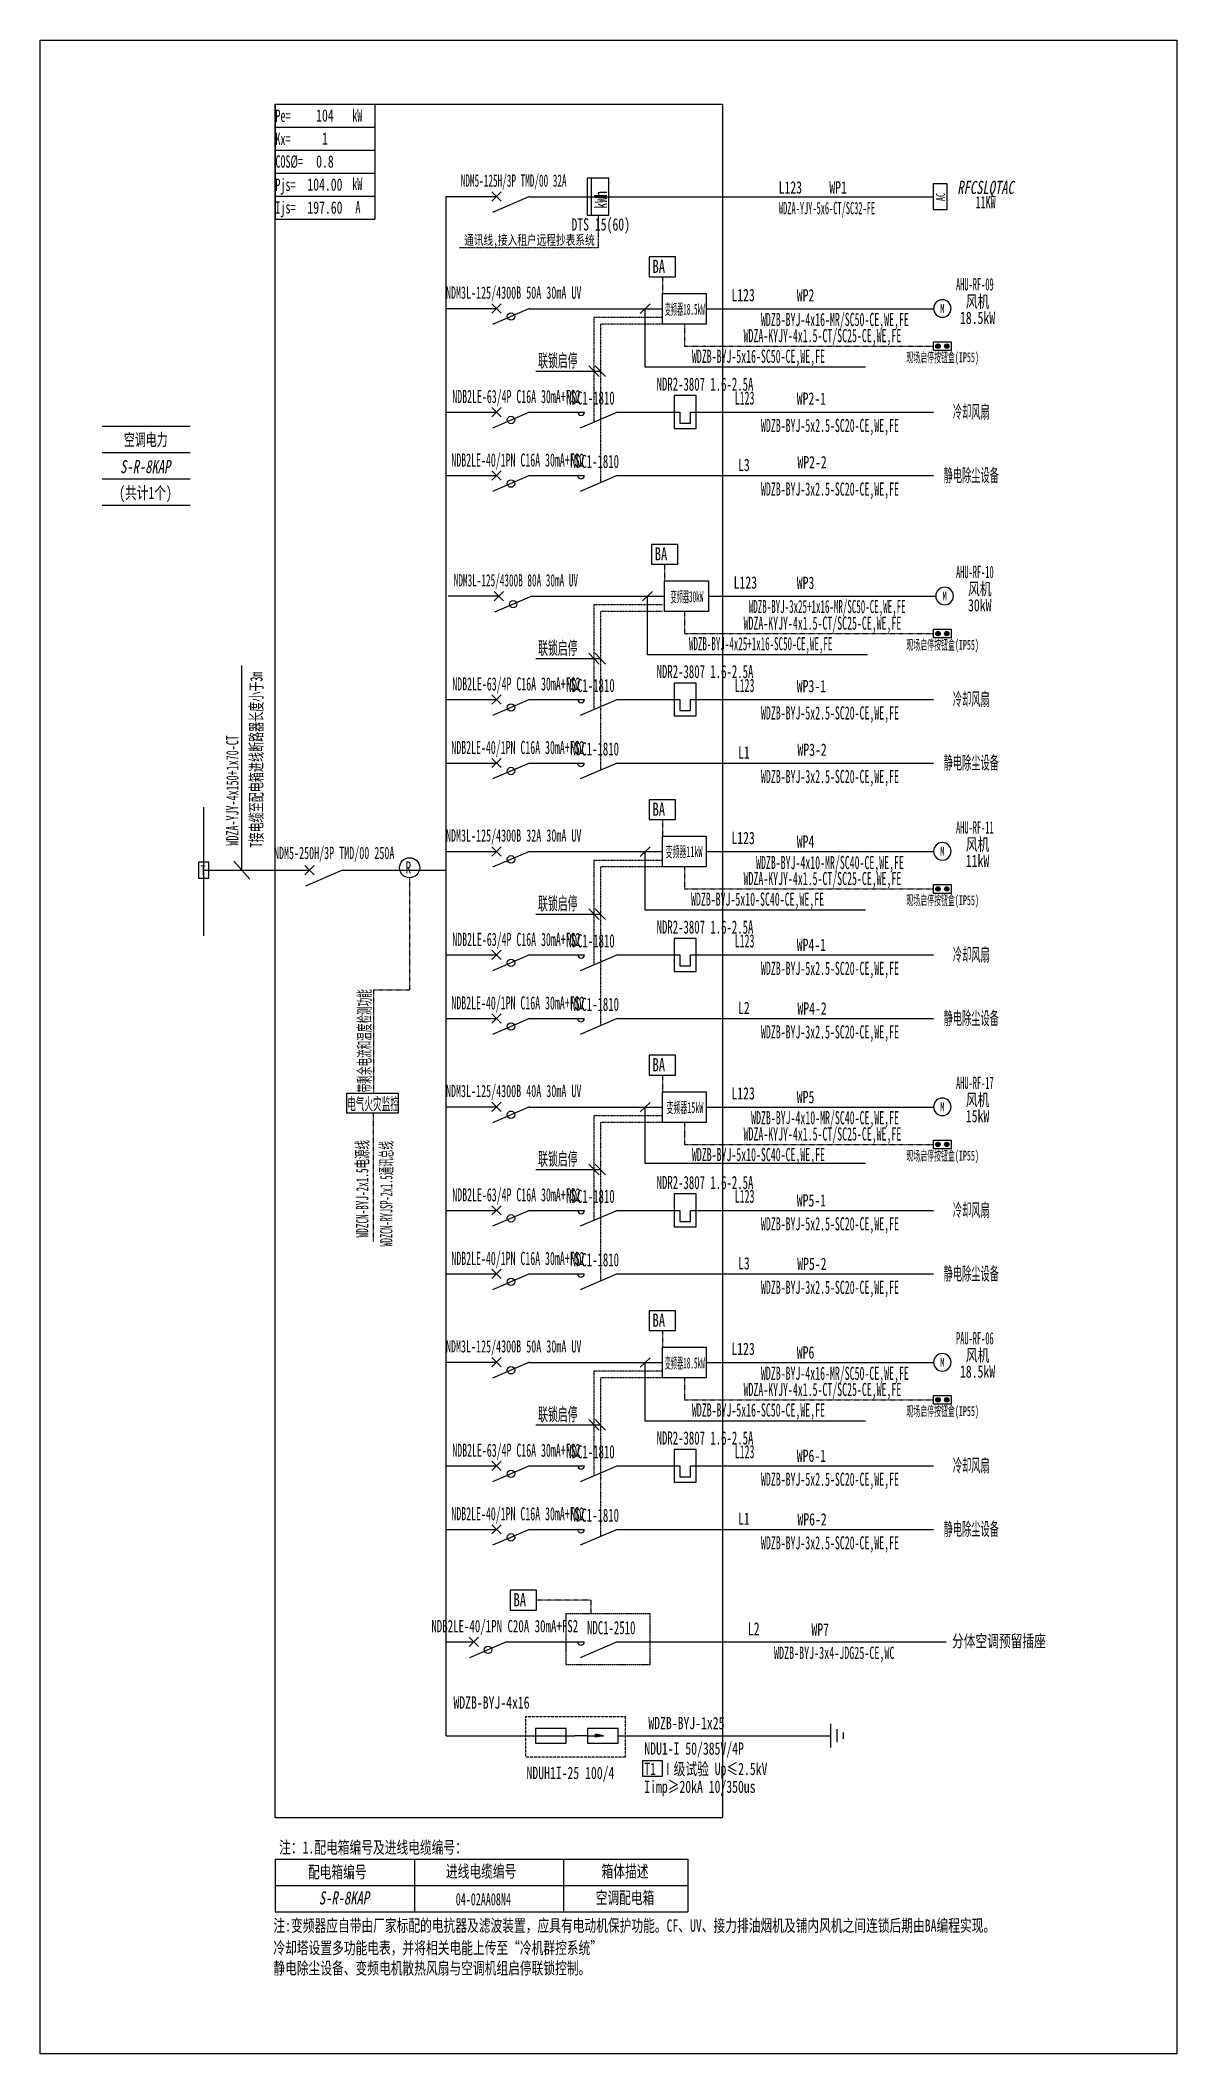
# Model space of a CAD drawing. Extents: x 382260 to 383649, y 295646 to 298108.
import ezdxf
from ezdxf.enums import TextEntityAlignment as Align

# ---------------------------------------------------------------- set-up
doc = ezdxf.new("R2010")
doc.units = 0
doc.header["$MEASUREMENT"] = 0
for name, pattern in [('DASH', [0.35, 0.25, -0.1]), ('DASHDOT', [1, 0.5, -0.25, 0, -0.25]), ('DASHED', [0.75, 0.5, -0.25]), ('DASHED2', [0.375, 0.25, -0.125])]:
    doc.linetypes.add(name, pattern=pattern)
for name, color, linetype in [('D_E_Eqpm(强电设备)', 100, 'Continuous'), ('D_E_Eqpm（强电设备）', 100, 'Continuous'), ('D_E_Text(强电文字)', 51, 'Continuous'), ('D_E_Text（强电文字）', 51, 'Continuous'), ('D_E_Wire(强电线缆)', 10, 'Continuous'), ('D_E_Wire（强电线缆）', 10, 'Continuous'), ('D_El_Eqpm（弱电设备）', 100, 'Continuous'), ('D_El_Text（弱电文字）', 51, 'Continuous'), ('D_T_TableDim(表格尺寸)', 255, 'Continuous'), ('D_T_TableDim（表格尺寸）', 255, 'Continuous'), ('DQ-漏电火灾', 80, 'Continuous'), ('DQ-远程抄表', 3, 'DASHDOT'), ('DQ_Eqpm', 100, 'Continuous'), ('E_E_Text（强电文字）', 51, 'Continuous'), ('E_E_Wire（强电线缆）', 10, 'Continuous'), ('系统图', 220, 'Continuous')]:
    doc.layers.add(name, color=color, linetype=linetype)
doc.styles.add('$1$电气', font='', dxfattribs={"width": 0.7})
doc.styles.add('$1$电气箱', font='simhei.ttf', dxfattribs={"width": 0.8, "oblique": 10})
doc.styles.add('电气', font='', dxfattribs={"width": 0.7})
doc.styles.add('电气箱', font='simhei.ttf', dxfattribs={"width": 0.8, "oblique": 10})
doc.styles.get('$1$电气').set_extended_font_data('SimSun')
doc.styles.get('电气').set_extended_font_data('SimSun')

# ---------------------------------------------------------------- blocks, each defined once
blk = doc.blocks.new('T接箱')
at = {"layer": 'DQ_Eqpm'}
blk.add_lwpolyline([(313, 172), (73, 172), (73, -188), (313, -188)], close=True, dxfattribs=at)
at = {"layer": 'DQ_Eqpm', "color": 51, "style": '电气', "width": 0.8}
blk.add_text('T', height=220, dxfattribs=at).set_placement((120, -121))
blk = doc.blocks.new('电机')
at = {"layer": 'D_E_Eqpm（强电设备）'}
for start, end in [(90, 180), (180, 270), (0, 90), (270, 0)]:
    blk.add_arc((0, 0), 200, start, end, dxfattribs=at)
at = {"layer": 'D_E_Eqpm（强电设备）', "color": 51, "style": '电气', "width": 0.7}
blk.add_text('M', height=200, dxfattribs=at).set_placement((0, 0), align=Align.MIDDLE)
blk = doc.blocks.new('1')
at = {"layer": 'D_E_Eqpm(强电设备)'}
for p, q in [((-314387, 61832), (-314387, 61082)), ((-313887, 61832), (-314387, 61832)), ((-313887, 61082), (-313887, 61832)), ((-314387, 61082), (-313887, 61082)), ((-314262, 61457), (-314262, 61207)), ((-314262, 61207), (-314012, 61207)), ((-314012, 61207), (-314012, 61457))]:
    blk.add_line(p, q, dxfattribs=at)
blk = doc.blocks.new('电机启停按钮')
at = {"layer": 'D_E_Eqpm（强电设备）'}
for points in [[(150, 300, 1), (50, 300, 1)], [(50, 100, 1), (150, 100, 1)]]:
    blk.add_hatch(color=51, dxfattribs=at).paths.add_polyline_path(points)
blk.add_lwpolyline([(0, 400), (200, 400), (200, 0), (0, 0)], close=True, dxfattribs=at)
for centre in [(100, 300), (100, 100)]:
    blk.add_circle(centre, 50, dxfattribs=at)

msp = doc.modelspace()

# ---------------------------------------------------------------- linework, layer by layer
at = {"linetype": 'DASHED'}
for p, q in [((382546.9, 298030.5, 0), (383094, 298030.5, 0)), ((382546.9, 295934.2, 0), (382546.9, 298030.5, 0)), ((383094, 298030.5, 0), (383094, 295934.2, 0)), ((383094, 295934.2, 0), (382546.9, 295934.2, 0))]:
    msp.add_line(p, q, dxfattribs=at)
at = {"linetype": 'DASHED2', "elevation": 0}
msp.add_lwpolyline([(382853.5, 296058.2), (382974.7, 296058.2), (382974.7, 296008.2), (382853.5, 296008.2)], close=True, dxfattribs=at)
at = {"layer": 'D_E_Eqpm(强电设备)', "color": 100}
for p, q in [((382812.1, 297911.7, 0), (382823.5, 297923.1, 0)), ((382823.5, 297911.7, 0), (382812.1, 297923.1, 0)), ((382823.5, 297923.1, 0), (382812.1, 297911.7, 0)), ((382812.1, 297923.1, 0), (382823.5, 297911.7, 0)), ((382858, 297917.4, 0), (382812.6, 297897.9, 0)), ((382812.1, 297774.7, 0), (382823.5, 297786.1, 0)), ((382823.5, 297774.7, 0), (382812.1, 297786.1, 0)), ((382823.5, 297786.1, 0), (382812.1, 297774.7, 0)), ((382812.1, 297786.1, 0), (382823.5, 297774.7, 0)), ((382858, 297780.4, 0), (382812.6, 297760.9, 0)), ((382812.1, 297648, 0), (382823.5, 297659.4, 0)), ((382823.5, 297648, 0), (382812.1, 297659.4, 0)), ((382823.5, 297659.4, 0), (382812.1, 297648, 0)), ((382812.1, 297659.4, 0), (382823.5, 297648, 0)), ((382858, 297653.7, 0), (382812.6, 297634.2, 0)), ((382965.4, 297653.7, 0), (382919.9, 297634.2, 0)), ((382812.1, 297570.3, 0), (382823.5, 297581.7, 0)), ((382823.5, 297570.3, 0), (382812.1, 297581.7, 0)), ((382823.5, 297581.7, 0), (382812.1, 297570.3, 0)), ((382812.1, 297581.7, 0), (382823.5, 297570.3, 0)), ((382858, 297576, 0), (382812.6, 297556.5, 0)), ((382965.2, 297576, 0), (382919.7, 297556.5, 0)), ((382814.8, 297422.8, 0), (382826.2, 297434.2, 0)), ((382826.2, 297422.8, 0), (382814.8, 297434.2, 0)), ((382826.2, 297434.2, 0), (382814.8, 297422.8, 0)), ((382814.8, 297434.2, 0), (382826.2, 297422.8, 0)), ((382860.7, 297428.5, 0), (382815.3, 297409, 0)), ((382812.1, 297296.4, 0), (382823.5, 297307.8, 0)), ((382823.5, 297296.4, 0), (382812.1, 297307.8, 0)), ((382823.5, 297307.8, 0), (382812.1, 297296.4, 0)), ((382812.1, 297307.8, 0), (382823.5, 297296.4, 0)), ((382858, 297302.1, 0), (382812.6, 297282.6, 0)), ((382965.4, 297302.1, 0), (382919.9, 297282.6, 0)), ((382812.1, 297218.7, 0), (382823.5, 297230, 0)), ((382823.5, 297218.7, 0), (382812.1, 297230, 0)), ((382823.5, 297230, 0), (382812.1, 297218.7, 0)), ((382812.1, 297230, 0), (382823.5, 297218.7, 0)), ((382858, 297224.3, 0), (382812.6, 297204.9, 0)), ((382965.2, 297224.3, 0), (382919.7, 297204.9, 0)), ((382812.1, 297110.6, 0), (382823.5, 297122, 0)), ((382823.5, 297110.6, 0), (382812.1, 297122, 0)), ((382823.5, 297122, 0), (382812.1, 297110.6, 0)), ((382812.1, 297122, 0), (382823.5, 297110.6, 0)), ((382858, 297116.3, 0), (382812.6, 297096.8, 0)), ((382583.5, 297087.7, 0), (382594.9, 297099.1, 0)), ((382594.9, 297087.7, 0), (382583.5, 297099.1, 0)), ((382629.4, 297093.4, 0), (382584, 297073.9, 0)), ((382812.1, 296983.9, 0), (382823.5, 296995.3, 0)), ((382823.5, 296983.9, 0), (382812.1, 296995.3, 0)), ((382823.5, 296995.3, 0), (382812.1, 296983.9, 0)), ((382812.1, 296995.3, 0), (382823.5, 296983.9, 0)), ((382858, 296989.6, 0), (382812.6, 296970.1, 0)), ((382965.4, 296989.6, 0), (382919.9, 296970.1, 0)), ((382812.1, 296906.2, 0), (382823.5, 296917.6, 0)), ((382823.5, 296906.2, 0), (382812.1, 296917.6, 0)), ((382823.5, 296917.6, 0), (382812.1, 296906.2, 0)), ((382812.1, 296917.6, 0), (382823.5, 296906.2, 0)), ((382858, 296911.9, 0), (382812.6, 296892.4, 0)), ((382965.2, 296911.9, 0), (382919.7, 296892.4, 0)), ((382812.1, 296798.1, 0), (382823.5, 296809.5, 0)), ((382823.5, 296798.1, 0), (382812.1, 296809.5, 0)), ((382823.5, 296809.5, 0), (382812.1, 296798.1, 0)), ((382812.1, 296809.5, 0), (382823.5, 296798.1, 0)), ((382858, 296803.8, 0), (382812.6, 296784.3, 0)), ((382812.1, 296671.5, 0), (382823.5, 296682.8, 0)), ((382823.5, 296671.5, 0), (382812.1, 296682.8, 0)), ((382823.5, 296682.8, 0), (382812.1, 296671.5, 0)), ((382812.1, 296682.8, 0), (382823.5, 296671.5, 0)), ((382858, 296677.1, 0), (382812.6, 296657.7, 0)), ((382965.4, 296677.1, 0), (382919.9, 296657.7, 0)), ((382812.1, 296593.7, 0), (382823.5, 296605.1, 0)), ((382823.5, 296593.7, 0), (382812.1, 296605.1, 0)), ((382823.5, 296605.1, 0), (382812.1, 296593.7, 0)), ((382812.1, 296605.1, 0), (382823.5, 296593.7, 0)), ((382858, 296599.4, 0), (382812.6, 296579.9, 0)), ((382965.2, 296599.4, 0), (382919.7, 296579.9, 0)), ((382812.1, 296485.6, 0), (382823.5, 296497, 0)), ((382823.5, 296485.6, 0), (382812.1, 296497, 0)), ((382823.5, 296497, 0), (382812.1, 296485.6, 0)), ((382812.1, 296497, 0), (382823.5, 296485.6, 0)), ((382858, 296491.3, 0), (382812.6, 296471.9, 0)), ((382812.1, 296359, 0), (382823.5, 296370.4, 0)), ((382823.5, 296359, 0), (382812.1, 296370.4, 0)), ((382823.5, 296370.4, 0), (382812.1, 296359, 0)), ((382812.1, 296370.4, 0), (382823.5, 296359, 0)), ((382858, 296364.7, 0), (382812.6, 296345.2, 0)), ((382965.4, 296364.7, 0), (382919.9, 296345.2, 0)), ((382812.1, 296281.3, 0), (382823.5, 296292.6, 0)), ((382823.5, 296281.3, 0), (382812.1, 296292.6, 0)), ((382823.5, 296292.6, 0), (382812.1, 296281.3, 0)), ((382812.1, 296292.6, 0), (382823.5, 296281.3, 0)), ((382858, 296286.9, 0), (382812.6, 296267.5, 0)), ((382965.2, 296286.9, 0), (382919.7, 296267.5, 0)), ((382965.2, 296149.3, 0), (382919.7, 296129.8, 0))]:
    msp.add_line(p, q, dxfattribs=at)
at = {"layer": 'D_E_Eqpm(强电设备)'}
for p, q in [((382865.3, 296043.6, 0), (382903, 296043.6, 0)), ((382865.3, 296043.6, 0), (382865.3, 296025.4, 0)), ((382902.9, 296025.4, 0), (382902.9, 296043.6, 0)), ((382928.7, 296034.5, 0), (382913.4, 296034.5, 0)), ((382928.7, 296043.6, 0), (382966.4, 296043.6, 0)), ((382928.7, 296043.6, 0), (382928.7, 296025.4, 0)), ((382928.7, 296034.5, 0), (382948.2, 296034.5, 0)), ((382948.2, 296034.5, 0), (382938.8, 296036.5, 0)), ((382938.8, 296032.6, 0), (382938.8, 296036.5, 0)), ((382948.2, 296034.5, 0), (382938.8, 296032.6, 0)), ((382966.3, 296025.4, 0), (382966.3, 296043.6, 0)), ((382865.3, 296025.4, 0), (382902.9, 296025.4, 0)), ((382928.7, 296025.4, 0), (382966.3, 296025.4, 0))]:
    msp.add_line(p, q, dxfattribs=at)
at = {"layer": 'D_E_Eqpm(强电设备)', "color": 100}
for centre in [(382921.1, 297653.7, 0), (382920.9, 297576, 0), (382921.1, 297302.1, 0), (382920.9, 297224.3, 0), (382921.1, 296989.6, 0), (382920.9, 296911.9, 0), (382921.1, 296677.1, 0), (382920.9, 296599.4, 0), (382921.1, 296364.7, 0), (382920.9, 296286.9, 0), (382920.9, 296149.3, 0)]:
    msp.add_arc(centre, 4.02, 180, 0, dxfattribs=at)
at = {"layer": 'D_E_Eqpm(强电设备)'}
msp.add_solid([(382938.8, 296032.6, 0), (382948.2, 296034.5, 0), (382938.8, 296036.5, 0)], dxfattribs=at)
at = {"layer": 'D_E_Eqpm（强电设备）'}
for p, q in [((382928.6, 297939.8, 0), (382928.6, 297894.4, 0)), ((382954.8, 297939.8, 0), (382928.6, 297939.8, 0)), ((382928.6, 297939.8, 0), (382928.6, 297894.4, 0)), ((382933.3, 297939.8, 0), (382933.3, 297894.4, 0)), ((382933.3, 297939.8, 0), (382933.3, 297894.4, 0)), ((382954.8, 297894.4, 0), (382954.8, 297939.8, 0)), ((382928.6, 297894.4, 0), (382954.8, 297894.4, 0)), ((382784.1, 296143.6, 0), (382795.4, 296155, 0)), ((382795.4, 296143.6, 0), (382784.1, 296155, 0)), ((382784.1, 296143.6, 0), (382795.4, 296155, 0)), ((382795.4, 296143.6, 0), (382784.1, 296155, 0)), ((382830, 296149.3, 0), (382784.6, 296129.8, 0)), ((382830, 296149.3, 0), (382784.6, 296129.8, 0))]:
    msp.add_line(p, q, dxfattribs=at)
at = {"layer": 'D_E_Eqpm（强电设备）', "elevation": 0}
for points in [[(383351.9, 297901), (383351.9, 297933.2), (383368, 297933.2), (383368, 297901)], [(383074, 297761.3), (383020.4, 297761.3), (383020.4, 297798.9), (383074, 297798.9)], [(383076.7, 297409.7), (383023.1, 297409.7), (383023.1, 297447.3), (383076.7, 297447.3)], [(383074, 297097.2), (383020.4, 297097.2), (383020.4, 297134.8), (383074, 297134.8)], [(383074, 296784.8), (383020.4, 296784.8), (383020.4, 296822.3), (383074, 296822.3)], [(383074, 296472.3), (383020.4, 296472.3), (383020.4, 296509.8), (383074, 296509.8)]]:
    msp.add_lwpolyline(points, close=True, dxfattribs=at)
at = {"layer": 'D_E_Eqpm（强电设备）'}
for centre in [(382835.3, 297770.6, 0), (382835.3, 297644, 0), (382835.3, 297566.2, 0), (382838, 297418.7, 0), (382835.3, 297292.3, 0), (382835.3, 297214.6, 0), (382835.3, 297106.5, 0), (382835.3, 296979.9, 0), (382835.3, 296902.1, 0), (382835.3, 296794.1, 0), (382835.3, 296667.4, 0), (382835.3, 296589.7, 0), (382835.3, 296481.6, 0), (382835.3, 296354.9, 0), (382835.3, 296277.2, 0), (382807.3, 296139.6, 0)]:
    msp.add_circle(centre, 4.57, dxfattribs=at)
at = {"layer": 'D_E_Text(强电文字)', "color": 51}
for p, q in [((383005.6, 297785.9, 0), (382993.2, 297774.3, 0)), ((382999.4, 297708.5, 0), (382999.4, 297780.1, 0)), ((382865.5, 297703.7, 0), (382944.7, 297703.7, 0)), ((382930.4, 297710.3, 0), (382942.9, 297697.2, 0)), ((382938.4, 297710.3, 0), (382950.9, 297697.2, 0)), ((383268.5, 297708.5, 0), (382999.4, 297708.5, 0)), ((383008.3, 297434.3, 0), (382995.9, 297422.7, 0)), ((383002.1, 297356.9, 0), (383002.1, 297428.5, 0)), ((382930.4, 297358.7, 0), (382942.9, 297345.5, 0)), ((382938.4, 297358.7, 0), (382950.9, 297345.5, 0)), ((382865.5, 297352.1, 0), (382944.7, 297352.1, 0)), ((383271.2, 297356.9, 0), (383002.1, 297356.9, 0)), ((383005.6, 297121.8, 0), (382993.2, 297110.2, 0)), ((382999.4, 297044.4, 0), (382999.4, 297116, 0)), ((382865.5, 297039.6, 0), (382944.7, 297039.6, 0)), ((382930.4, 297046.2, 0), (382942.9, 297033.1, 0)), ((382938.4, 297046.2, 0), (382950.9, 297033.1, 0)), ((383268.5, 297044.4, 0), (382999.4, 297044.4, 0)), ((383005.6, 296809.3, 0), (382993.2, 296797.7, 0)), ((382999.4, 296734.5, 0), (382999.4, 296803.5, 0)), ((382865.5, 296727.2, 0), (382944.7, 296727.2, 0)), ((382930.4, 296733.7, 0), (382942.9, 296720.6, 0)), ((382938.4, 296733.7, 0), (382950.9, 296720.6, 0)), ((383268.5, 296734.5, 0), (382999.4, 296734.5, 0)), ((383005.6, 296496.9, 0), (382993.2, 296485.3, 0)), ((382999.4, 296419.4, 0), (382999.4, 296491.1, 0)), ((382865.5, 296414.7, 0), (382944.7, 296414.7, 0)), ((382930.4, 296421.3, 0), (382942.9, 296408.1, 0)), ((382938.4, 296421.3, 0), (382950.9, 296408.1, 0)), ((383268.5, 296419.4, 0), (382999.4, 296419.4, 0))]:
    msp.add_line(p, q, dxfattribs=at)
at = {"layer": 'D_E_Text(强电文字)'}
for p, q in [((382866.5, 296212.4, 0), (382834.3, 296212.4, 0)), ((382834.3, 296212.4, 0), (382834.3, 296188.2, 0)), ((382866.5, 296188.2, 0), (382866.5, 296212.4, 0)), ((382834.3, 296188.2, 0), (382866.5, 296188.2, 0))]:
    msp.add_line(p, q, dxfattribs=at)
at = {"layer": 'D_E_Text(强电文字)', "elevation": 0}
for points in [[(383036.5, 297843.4), (383004.3, 297843.4), (383004.3, 297819.3), (383036.5, 297819.3)], [(383039.2, 297491.8), (383007, 297491.8), (383007, 297467.6), (383039.2, 297467.6)], [(383036.5, 297179.3), (383004.3, 297179.3), (383004.3, 297155.2), (383036.5, 297155.2)], [(383036.5, 296866.9), (383004.3, 296866.9), (383004.3, 296842.7), (383036.5, 296842.7)], [(383036.5, 296554.4), (383004.3, 296554.4), (383004.3, 296530.2), (383036.5, 296530.2)]]:
    msp.add_lwpolyline(points, close=True, dxfattribs=at)
at = {"layer": 'D_E_Text（强电文字）'}
for p, q in [((382546.9, 298030.5, 0), (382669, 298030.5, 0)), ((382546.9, 298030.5, 0), (382546.9, 297889.6, 0)), ((382669, 298030.5, 0), (382669, 297889.6, 0)), ((382546.9, 298002.3, 0), (382669, 298002.3, 0)), ((382546.9, 297974.1, 0), (382669, 297974.1, 0)), ((382546.9, 297946, 0), (382669, 297946, 0)), ((382546.9, 297917.8, 0), (382669, 297917.8, 0)), ((382546.9, 297889.6, 0), (382669, 297889.6, 0)), ((382506.5, 297093.4, 0), (382506.5, 297343.8, 0)), ((382496.7, 297104.3, 0), (382516.3, 297082.5, 0))]:
    msp.add_line(p, q, dxfattribs=at)
at = {"layer": 'D_E_Text（强电文字）', "elevation": 0}
msp.add_lwpolyline([(382996.6, 296004), (383019.9, 296004), (383019.9, 295984.8), (382996.6, 295984.8)], close=True, dxfattribs=at)
at = {"layer": 'D_E_Wire(强电线缆)', "color": 10}
for p, q in [((382756, 297917.4, 0), (382818.4, 297917.4, 0)), ((382858, 297917.1, 0), (383351.9, 297917.1, 0)), ((382756, 297780.4, 0), (382817.8, 297780.4, 0)), ((382857.4, 297780.1, 0), (383020.4, 297780.1, 0)), ((383074, 297780.1, 0), (383351.9, 297780.1, 0)), ((382756, 297653.7, 0), (382817.8, 297653.7, 0)), ((382858, 297653.7, 0), (382925.1, 297653.7, 0)), ((382965.4, 297653.7, 0), (383041.5, 297653.7, 0)), ((383054.9, 297653.7, 0), (383351.9, 297653.7, 0)), ((382756, 297576, 0), (382817.8, 297576, 0)), ((382858, 297576, 0), (382924.9, 297576, 0)), ((382965.2, 297576, 0), (383351.9, 297576, 0)), ((382758.7, 297428.7, 0), (382821.1, 297428.7, 0)), ((382860.7, 297428.5, 0), (383023.1, 297428.5, 0)), ((383076.7, 297428.5, 0), (383354.6, 297428.5, 0)), ((382756, 297302.1, 0), (382817.8, 297302.1, 0)), ((382858, 297302.1, 0), (382925.1, 297302.1, 0)), ((382965.4, 297302.1, 0), (383041.5, 297302.1, 0)), ((383054.9, 297302.1, 0), (383351.9, 297302.1, 0)), ((382756, 297224.3, 0), (382817.8, 297224.3, 0)), ((382858, 297224.3, 0), (382924.9, 297224.3, 0)), ((382965.2, 297224.3, 0), (383351.9, 297224.3, 0)), ((382756, 297116.3, 0), (382817.8, 297116.3, 0)), ((382857.4, 297116, 0), (383020.4, 297116, 0)), ((383074, 297116, 0), (383351.9, 297116, 0)), ((382756, 296989.6, 0), (382817.8, 296989.6, 0)), ((382858, 296989.6, 0), (382925.1, 296989.6, 0)), ((382965.4, 296989.6, 0), (383041.5, 296989.6, 0)), ((383054.9, 296989.6, 0), (383351.9, 296989.6, 0)), ((382756, 296911.9, 0), (382817.8, 296911.9, 0)), ((382858, 296911.9, 0), (382924.9, 296911.9, 0)), ((382965.2, 296911.9, 0), (383351.9, 296911.9, 0)), ((382756, 296803.8, 0), (382817.8, 296803.8, 0)), ((382857.4, 296803.5, 0), (383020.4, 296803.5, 0)), ((383074, 296803.5, 0), (383351.9, 296803.5, 0)), ((382756, 296677.1, 0), (382817.8, 296677.1, 0)), ((382858, 296677.1, 0), (382925.1, 296677.1, 0)), ((382965.4, 296677.1, 0), (383041.5, 296677.1, 0)), ((383054.9, 296677.1, 0), (383351.9, 296677.1, 0)), ((382756, 296599.4, 0), (382817.8, 296599.4, 0)), ((382858, 296599.4, 0), (382924.9, 296599.4, 0)), ((382965.2, 296599.4, 0), (383351.9, 296599.4, 0)), ((382756, 296491.3, 0), (382817.8, 296491.3, 0)), ((382857.4, 296491.1, 0), (383020.4, 296491.1, 0)), ((383074, 296491.1, 0), (383351.9, 296491.1, 0)), ((382756, 296364.7, 0), (382817.8, 296364.7, 0)), ((382858, 296364.7, 0), (382925.1, 296364.7, 0)), ((382965.4, 296364.7, 0), (383041.5, 296364.7, 0)), ((383054.9, 296364.7, 0), (383351.9, 296364.7, 0)), ((382756, 296286.9, 0), (382817.8, 296286.9, 0)), ((382858, 296286.9, 0), (382924.9, 296286.9, 0)), ((382965.2, 296286.9, 0), (383351.9, 296286.9, 0))]:
    msp.add_line(p, q, dxfattribs=at)
at = {"layer": 'D_E_Wire(强电线缆)', "color": 10, "linetype": 'DASHDOT', "ltscale": 0.5}
for p, q in [((383020.4, 297819.3, 0), (383020.4, 297798.9, 0)), ((383047.2, 297761.3, 0), (383047.2, 297734.4, 0)), ((383047.2, 297734.4, 0), (383351.9, 297734.4, 0)), ((383023.1, 297467.6, 0), (383023.1, 297447.3, 0)), ((383047.2, 297409.7, 0), (383047.2, 297382.8, 0)), ((383047.2, 297382.8, 0), (383351.9, 297382.8, 0)), ((383020.4, 297155.2, 0), (383020.4, 297134.8, 0)), ((383047.2, 297097.2, 0), (383047.2, 297070.3, 0)), ((383047.2, 297070.3, 0), (383351.9, 297070.3, 0)), ((383020.4, 296842.7, 0), (383020.4, 296822.3, 0)), ((383047.2, 296784.8, 0), (383047.2, 296757.8, 0)), ((383047.2, 296757.8, 0), (383351.9, 296757.8, 0)), ((383020.4, 296530.2, 0), (383020.4, 296509.8, 0)), ((383047.2, 296472.3, 0), (383047.2, 296445.4, 0)), ((383047.2, 296445.4, 0), (383351.9, 296445.4, 0)), ((382932.8, 296200.3, 0), (382866.5, 296200.3, 0)), ((382932.8, 296200.3, 0), (382932.8, 296184.2, 0))]:
    msp.add_line(p, q, dxfattribs=at)
at = {"layer": 'D_E_Wire（强电线缆）'}
for p, q in [((382756, 296034.5, 0), (382756, 297917.4, 0)), ((382459.8, 297012.9, 0), (382459.8, 297170.2, 0)), ((382459.8, 297093.4, 0), (382589.2, 297093.4, 0)), ((382629.4, 297093.4, 0), (382728.1, 297093.4, 0)), ((382728.1, 297093.4, 0), (382756, 297093.4, 0)), ((382756, 296149.3, 0), (382789.8, 296149.3, 0)), ((382830, 296149.3, 0), (382924.9, 296149.3, 0)), ((382965.2, 296149.3, 0), (383367.3, 296149.3, 0)), ((382756, 296034.5, 0), (382913.4, 296034.5, 0)), ((382966.3, 296034.5, 0), (383226.1, 296034.5, 0)), ((383226.1, 296020.2, 0), (383226.1, 296048.9, 0)), ((383233.9, 296026.7, 0), (383233.9, 296042.4, 0)), ((383241.8, 296030.6, 0), (383241.8, 296038.4, 0))]:
    msp.add_line(p, q, dxfattribs=at)
at = {"layer": 'D_El_Eqpm（弱电设备）', "color": 3}
msp.add_line((382697.4, 296796, 0), (382634.8, 296796, 0), dxfattribs=at)
at = {"layer": 'D_El_Eqpm（弱电设备）', "color": 3, "elevation": 0}
msp.add_lwpolyline([(382634.8, 296820.6), (382697.4, 296820.6), (382697.4, 296796), (382634.8, 296796)], close=True, dxfattribs=at)
at = {"layer": 'D_T_TableDim(表格尺寸)', "linetype": 'DASH'}
for p, q in [((382902.9, 296184.2, 0), (383004.9, 296184.2, 0)), ((382902.9, 296121.1, 0), (382902.9, 296184.2, 0)), ((383004.9, 296184.2, 0), (383004.9, 296121.1, 0)), ((383004.9, 296121.1, 0), (382902.9, 296121.1, 0))]:
    msp.add_line(p, q, dxfattribs=at)
at = {"layer": 'D_T_TableDim（表格尺寸）', "color": 255}
for p, q in [((382335.7, 297636.4, 0), (382443, 297636.4, 0)), ((382335.7, 297604.2, 0), (382443, 297604.2, 0)), ((382335.7, 297572, 0), (382443, 297572, 0)), ((382335.7, 297539.8, 0), (382443, 297539.8, 0))]:
    msp.add_line(p, q, dxfattribs=at)
at = {"layer": 'D_T_TableDim（表格尺寸）', "ltscale": 3.5}
for p, q in [((382546.9, 295883.5, 0), (383051.3, 295883.5, 0)), ((382546.9, 295883.5, 0), (382546.9, 295819.1, 0)), ((382717.4, 295883.5, 0), (382717.4, 295819.1, 0)), ((382899.5, 295883.5, 0), (382899.5, 295819.1, 0)), ((383051.3, 295883.5, 0), (383051.3, 295819.1, 0)), ((382546.9, 295851.3, 0), (383051.3, 295851.3, 0)), ((382546.9, 295851.3, 0), (383051.3, 295851.3, 0)), ((382717.4, 295851.3, 0), (382717.4, 295819.1, 0)), ((382899.5, 295851.3, 0), (382899.5, 295819.1, 0)), ((382546.9, 295819.1, 0), (383051.3, 295819.1, 0))]:
    msp.add_line(p, q, dxfattribs=at)
at = {"layer": 'DQ-漏电火灾', "linetype": 'DASHDOT', "ltscale": 0.5}
for p, q in [((382711.4, 297084, 0), (382711.4, 296946.9, 0)), ((382667.4, 296946.9, 0), (382667.4, 296820.6, 0)), ((382667.4, 296946.9, 0), (382711.4, 296946.9, 0)), ((382667.4, 296639.2, 0), (382667.4, 296796, 0))]:
    msp.add_line(p, q, dxfattribs=at)
at = {"layer": 'DQ-漏电火灾', "color": 3}
msp.add_circle((382711.4, 297096.3, 0), 12.3, dxfattribs=at)
at = {"layer": 'DQ-远程抄表'}
for p, q in [((382941.7, 297894.4, 0), (382941.7, 297854.5, 0)), ((382941.7, 297854.5, 0), (382772.3, 297854.5, 0))]:
    msp.add_line(p, q, dxfattribs=at)
at = {"layer": 'E_E_Wire（强电线缆）', "linetype": 'DASHDOT'}
for p, q in [((382936.6, 297769.4, 0), (382936.6, 297641.4, 0)), ((383020.4, 297769.4, 0), (382936.6, 297769.4, 0)), ((382944.7, 297761.3, 0), (382944.7, 297567.2, 0)), ((383020.4, 297761.3, 0), (382944.7, 297761.3, 0)), ((382936.6, 297417.7, 0), (382936.6, 297289.8, 0)), ((383020.4, 297417.7, 0), (382936.6, 297417.7, 0)), ((382944.7, 297409.7, 0), (382944.7, 297215.6, 0)), ((383020.4, 297409.7, 0), (382944.7, 297409.7, 0)), ((382936.6, 297105.3, 0), (382936.6, 296977.3, 0)), ((383020.4, 297105.3, 0), (382936.6, 297105.3, 0)), ((382944.7, 297097.2, 0), (382944.7, 296903.1, 0)), ((383020.4, 297097.2, 0), (382944.7, 297097.2, 0)), ((382936.6, 296792.8, 0), (382936.6, 296664.8, 0)), ((383020.4, 296792.8, 0), (382936.6, 296792.8, 0)), ((382944.7, 296784.8, 0), (382944.7, 296590.6, 0)), ((383020.4, 296784.8, 0), (382944.7, 296784.8, 0)), ((382936.6, 296480.3, 0), (382936.6, 296352.4, 0)), ((383020.4, 296480.3, 0), (382936.6, 296480.3, 0)), ((382944.7, 296472.3, 0), (382944.7, 296278.2, 0)), ((383020.4, 296472.3, 0), (382944.7, 296472.3, 0))]:
    msp.add_line(p, q, dxfattribs=at)
at = {"layer": '系统图', "ltscale": 9973.992009}
msp.add_lwpolyline([(382260, 298108.5), (383649, 298108.5), (383649, 295645.5), (382260, 295645.5)], close=True, dxfattribs=at)

# ---------------------------------------------------------------- block references
at = {"layer": 'D_E_Eqpm(强电设备)', "color": 100, "xscale": 0.05366445540579771, "yscale": 0.05366445540579771, "zscale": 0.05366445540579771}
for p in [(399906.2, 294355.6, 0), (399906.2, 294004, 0), (399906.2, 293691.5, 0), (399906.2, 293379.1, 0), (399906.2, 293066.6, 0)]:
    msp.add_blockref('1', p, dxfattribs=at)
at = {"layer": 'D_E_Eqpm（强电设备）', "xscale": 0.05366445540579771, "yscale": 0.05366445540579771, "zscale": 0.05366445540579771}
for name, p in [('电机', (383362.6, 297780.4, 0)), ('电机', (383365.3, 297428.7, 0)), ('电机', (383362.6, 297116.3, 0)), ('T接箱', (382449.4, 297093.8, 0)), ('电机', (383362.6, 296803.8, 0)), ('电机', (383362.6, 296491.3, 0))]:
    msp.add_blockref(name, p, dxfattribs=at)
at = {"layer": 'D_E_Eqpm（强电设备）', "xscale": 0.05366445540579771, "yscale": 0.05366445540579771, "zscale": 0.05366445540579771, "rotation": 270}
for p in [(383351.9, 297739.7, 0), (383351.9, 297388.1, 0), (383351.9, 297075.7, 0), (383351.9, 296763.2, 0), (383351.9, 296450.7, 0)]:
    msp.add_blockref('电机启停按钮', p, dxfattribs=at)

# ---------------------------------------------------------------- texts
at = {"layer": 'D_E_Eqpm（强电设备）', "color": 51, "style": '电气', "width": 0.7}
msp.add_text('AC', height=10.73, rotation=90, dxfattribs=at).set_placement((383360.3, 297916.8, 0), align=Align.MIDDLE_CENTER)
at = {"layer": 'D_E_Text(强电文字)', "style": '$1$电气', "width": 0.6}
msp.add_text('11KW', height=15.03, dxfattribs=at).set_placement((383415.4, 297902.9, 0), align=Align.CENTER)
at = {"layer": 'D_E_Text(强电文字)', "color": 51, "style": '电气'}
for s, height, width, p in [('BA', 16.1, 0.7, (383008.3, 297823.9, 0)), ('联锁启停', 16.1, 0.55, (382868.4, 297708.6, 0)), ('NDB2LE-63/4P C16A 30mA+FS2', 16.099, 0.55, (382763.6, 297664.7, 0)), ('NDC1-1810', 16.1, 0.6, (382902.9, 297662.9, 0)), ('NDR2-3807 1.6-2.5A', 16.099, 0.6, (383013.3, 297679.8, 0)), ('L123', 16.1, 0.55, (383108.8, 297662.9, 0)), ('NDB2LE-40/1PN C16A 30mA+FS2', 16.099, 0.55, (382762.5, 297587, 0)), ('NDC1-1810', 16.1, 0.6, (382908.2, 297585.3, 0)), ('BA', 16.1, 0.7, (383011, 297472.2, 0)), ('联锁启停', 16.1, 0.55, (382868.4, 297357, 0)), ('NDR2-3807 1.6-2.5A', 16.099, 0.6, (383013.3, 297328.2, 0)), ('NDB2LE-63/4P C16A 30mA+FS2', 16.099, 0.55, (382763.6, 297313.1, 0)), ('NDC1-1810', 16.1, 0.6, (382902.9, 297311.2, 0)), ('L123', 16.1, 0.55, (383108.8, 297311.3, 0)), ('NDB2LE-40/1PN C16A 30mA+FS2', 16.099, 0.55, (382762.5, 297235.4, 0)), ('NDC1-1810', 16.1, 0.6, (382908.2, 297233.6, 0)), ('BA', 16.1, 0.7, (383008.3, 297159.8, 0)), ('联锁启停', 16.1, 0.55, (382868.4, 297044.5, 0)), ('NDB2LE-63/4P C16A 30mA+FS2', 16.099, 0.55, (382763.6, 297000.6, 0)), ('NDC1-1810', 16.1, 0.6, (382902.9, 296998.8, 0)), ('NDR2-3807 1.6-2.5A', 16.099, 0.6, (383013.3, 297015.7, 0)), ('L123', 16.1, 0.55, (383108.8, 296998.8, 0)), ('NDB2LE-40/1PN C16A 30mA+FS2', 16.099, 0.55, (382762.5, 296922.9, 0)), ('NDC1-1810', 16.1, 0.6, (382908.2, 296921.2, 0)), ('BA', 16.1, 0.7, (383008.3, 296847.3, 0)), ('联锁启停', 16.1, 0.55, (382868.4, 296732.1, 0)), ('NDR2-3807 1.6-2.5A', 16.099, 0.6, (383013.3, 296703.2, 0)), ('NDB2LE-63/4P C16A 30mA+FS2', 16.099, 0.55, (382763.6, 296688.2, 0)), ('NDC1-1810', 16.1, 0.6, (382902.9, 296686.3, 0)), ('L123', 16.1, 0.55, (383108.8, 296686.4, 0)), ('NDB2LE-40/1PN C16A 30mA+FS2', 16.099, 0.55, (382762.5, 296610.4, 0)), ('NDC1-1810', 16.1, 0.6, (382908.2, 296608.7, 0)), ('BA', 16.1, 0.7, (383008.3, 296534.8, 0)), ('联锁启停', 16.1, 0.55, (382868.4, 296419.6, 0)), ('NDR2-3807 1.6-2.5A', 16.099, 0.6, (383013.3, 296390.7, 0)), ('NDB2LE-63/4P C16A 30mA+FS2', 16.099, 0.55, (382763.6, 296375.7, 0)), ('NDC1-1810', 16.1, 0.6, (382902.9, 296373.8, 0)), ('L123', 16.1, 0.55, (383108.8, 296373.9, 0)), ('NDB2LE-40/1PN C16A 30mA+FS2', 16.099, 0.55, (382762.5, 296298, 0)), ('NDC1-1810', 16.1, 0.6, (382908.2, 296296.2, 0)), ('BA', 16.1, 0.7, (382838.4, 296192.8, 0)), ('NDC1-2510', 16.1, 0.6, (382928.3, 296158.6, 0))]:
    msp.add_text(s, height=height, dxfattribs=dict(at, width=width)).set_placement(p)
for s, width, p in [('WDZA-KYJY-4x1.5-CT/SC25-CE,WE,FE', 0.55, (383216, 297745.8, 0)), ('WDZB-BYJ-4x16-MR/SC50-CE,WE,FE', 0.55, (383231.2, 297765.5, 0)), ('WDZB-BYJ-5x16-SC50-CE,WE,FE', 0.55, (383137.8, 297720, 0)), ('WDZB-BYJ-5x2.5-SC20-CE,WE,FE', 0.55, (383225.2, 297635.4, 0)), ('WDZB-BYJ-3x2.5-SC20-CE,WE,FE', 0.55, (383225.2, 297557.6, 0)), ('WDZB-BYJ-3x25+1x16-MR/SC50-CE,WE,FE', 0.5, (383221.8, 297414.4, 0)), ('WDZA-KYJY-4x1.5-CT/SC25-CE,WE,FE', 0.55, (383216, 297394.1, 0)), ('WDZB-BYJ-4x25+1x16-SC50-CE,WE,FE', 0.5, (383140.5, 297368.4, 0)), ('WDZB-BYJ-5x2.5-SC20-CE,WE,FE', 0.55, (383225.2, 297283.7, 0)), ('WDZB-BYJ-3x2.5-SC20-CE,WE,FE', 0.55, (383225.2, 297206, 0)), ('WDZB-BYJ-4x10-MR/SC40-CE,WE,FE', 0.55, (383225.2, 297101.2, 0)), ('WDZA-KYJY-4x1.5-CT/SC25-CE,WE,FE', 0.55, (383216, 297081.7, 0)), ('WDZB-BYJ-5x10-SC40-CE,WE,FE', 0.55, (383136.7, 297055.9, 0)), ('WDZB-BYJ-5x2.5-SC20-CE,WE,FE', 0.55, (383225.2, 296971.3, 0)), ('WDZB-BYJ-3x2.5-SC20-CE,WE,FE', 0.55, (383225.2, 296893.5, 0)), ('WDZB-BYJ-4x10-MR/SC40-CE,WE,FE', 0.55, (383219.2, 296789.1, 0)), ('WDZA-KYJY-4x1.5-CT/SC25-CE,WE,FE', 0.55, (383216, 296769.2, 0)), ('WDZB-BYJ-5x10-SC40-CE,WE,FE', 0.55, (383137.8, 296743.5, 0)), ('WDZB-BYJ-5x2.5-SC20-CE,WE,FE', 0.55, (383225.2, 296658.8, 0)), ('WDZB-BYJ-3x2.5-SC20-CE,WE,FE', 0.55, (383225.2, 296581.1, 0)), ('WDZB-BYJ-4x16-MR/SC50-CE,WE,FE', 0.55, (383231.2, 296476.4, 0)), ('WDZA-KYJY-4x1.5-CT/SC25-CE,WE,FE', 0.55, (383216, 296456.7, 0)), ('WDZB-BYJ-5x16-SC50-CE,WE,FE', 0.55, (383137.8, 296431, 0)), ('WDZB-BYJ-5x2.5-SC20-CE,WE,FE', 0.55, (383225.2, 296346.3, 0)), ('WDZB-BYJ-3x2.5-SC20-CE,WE,FE', 0.55, (383225.2, 296268.6, 0))]:
    msp.add_text(s, height=16.099, dxfattribs=dict(at, width=width)).set_placement(p, align=Align.MIDDLE)
at = {"layer": 'D_E_Text(强电文字)', "style": '电气', "width": 0.7}
for s, p in [('WDZB-BYJ-4x16', (382765, 296067.6, 0)), ('WDZB-BYJ-1x25', (383003.2, 296042.5, 0)), ('T1 Ⅰ级试验 Up≤2.5kV ', (382998.3, 295986.4, 0)), ('Iimp≥20kA 10/350us', (382998.3, 295964.6, 0))]:
    msp.add_text(s, height=15.026, dxfattribs=at).set_placement(p)
at = {"layer": 'D_E_Text(强电文字)', "color": 51, "true_color": 0xffff7f, "style": '电气', "width": 0.7}
msp.add_text('NDU1-I 50/385V/4P', height=15.026, dxfattribs=at).set_placement((382998.3, 296011.3, 0))
at = {"layer": 'D_E_Text（强电文字）', "linetype": 'Continuous', "style": '电气', "width": 0.6}
for s, height, p in [('Pe=', 15.03, (382547.4, 298008.6, 0)), ('kW', 15.03, (382641.3, 298009.1, 0)), ('Kx=', 15.03, (382547.4, 297980.3, 0)), ('COS%%C=', 15.03, (382547.4, 297952.6, 0)), ('Pjs=', 15.03, (382547.4, 297924.2, 0)), ('kW', 15.03, (382641.3, 297925.2, 0)), ('Ijs=', 15.03, (382547.4, 297896.4, 0)), ('A', 15, (382645.2, 297897, 0))]:
    msp.add_text(s, height=height, dxfattribs=at).set_placement(p)
at = {"layer": 'D_E_Text（强电文字）'}
for s, height, style, width, p in [('NDM5-125H/3P TMD/00 32A', 15.026, '电气', 0.55, (382838.6, 297935.6, 0)), ('DTS 15(60)', 15.03, '电气', 0.7, (382945, 297882.1, 0)), ('NDM3L-125/4300B 50A 30mA UV', 15.026, '电气', 0.6, (382838.6, 297798.6, 0)), ('18.5kW', 15.03, '电气', 0.7, (383405.6, 297769.2, 0)), ('风机', 15.03, '电气', 0.7, (383405.6, 297789.2, 0)), ('现场启停按钮盒(IP55)', 12.075, '电气', 0.5, (383363, 297720, 0)), ('空调电力', 15.03, '$1$电气', 0.65, (382388.9, 297620.2, 0)), ('NDM3L-125/4300B 80A 30mA UV', 15.026, '电气', 0.55, (382841.3, 297446.7, 0)), ('风机', 15.03, '电气', 0.7, (383408.3, 297437.6, 0)), ('30kW', 15.03, '电气', 0.7, (383408.3, 297417.6, 0)), ('现场启停按钮盒(IP55)', 12.075, '电气', 0.5, (383363, 297368.3, 0)), ('NDM3L-125/4300B 32A 30mA UV', 15.026, '电气', 0.6, (382838.6, 297134.5, 0)), ('NDM5-250H/3P TMD/00 250A', 15.026, '电气', 0.6, (382619.2, 297113.2, 0)), ('风机', 15.03, '电气', 0.7, (383405.6, 297125.1, 0)), ('11kW', 15.03, '电气', 0.7, (383405.6, 297105.1, 0)), ('现场启停按钮盒(IP55)', 12.075, '电气', 0.5, (383363, 297055.9, 0)), ('电气火灾监控', 15.03, '电气', 0.5, (382666.7, 296807.8, 0)), ('NDM3L-125/4300B 40A 30mA UV', 15.026, '电气', 0.6, (382838.6, 296822, 0)), ('风机', 15.03, '电气', 0.7, (383405.6, 296812.7, 0)), ('15kW', 15.03, '电气', 0.7, (383405.6, 296792.7, 0)), ('现场启停按钮盒(IP55)', 12.075, '电气', 0.5, (383363, 296743.4, 0)), ('NDM3L-125/4300B 50A 30mA UV', 15.026, '电气', 0.6, (382838.6, 296509.6, 0)), ('风机', 15.03, '电气', 0.7, (383405.6, 296500.2, 0)), ('18.5kW', 15.03, '电气', 0.7, (383405.6, 296480.2, 0)), ('现场启停按钮盒(IP55)', 12.075, '电气', 0.5, (383363, 296430.9, 0)), ('NDB2LE-40/1PN C20A 30mA+FS2', 15.026, '电气', 0.65, (382827.7, 296167.4, 0)), ('WDZB-BYJ-3x4-JDG25-CE,WC', 15.026, '电气', 0.6, (383230.4, 296134.1, 0)), ('配电箱编号', 15.03, '电气', 0.7, (382623, 295868.1, 0)), ('进线电缆编号', 15.03, '电气', 0.7, (382798.8, 295868.9, 0)), ('箱体描述', 15.03, '电气', 0.7, (382974.7, 295868.9, 0)), ('04-02AA08N4', 15.026, '电气', 0.6, (382801.5, 295834.4, 0)), ('空调配电箱', 15.03, '电气', 0.7, (382974.7, 295836.7, 0))]:
    msp.add_text(s, height=height, dxfattribs=dict(at, style=style, width=width)).set_placement(p, align=Align.MIDDLE)
at = {"layer": 'D_E_Text（强电文字）', "style": '电气'}
for s, height, width, p in [('L123', 15.03, 0.7, (383162.4, 297921, 0)), ('WP1', 15.03, 0.7, (383224.4, 297921, 0)), ('WDZA-YJY-5x6-CT/SC32-FE', 15.026, 0.5, (383162.8, 297895.7, 0)), ('L123', 15.03, 0.7, (383104.7, 297789.3, 0)), ('WP2', 15.03, 0.7, (383184.6, 297789, 0)), ('WP2-1', 15.03, 0.7, (383184.6, 297662.6, 0)), ('L3', 15.03, 0.7, (383112.8, 297581.5, 0)), ('WP2-2', 15.03, 0.7, (383185.4, 297584.9, 0)), ('L123', 15.03, 0.7, (383107.4, 297437.7, 0)), ('WP3', 15.03, 0.7, (383184.6, 297437.4, 0)), ('WP3-1', 15.03, 0.7, (383184.6, 297311, 0)), ('L1', 15.03, 0.7, (383112.8, 297229.9, 0)), ('WP3-2', 15.03, 0.7, (383185.4, 297233.2, 0)), ('L123', 15.03, 0.7, (383104.7, 297125.2, 0)), ('WP4', 15.03, 0.7, (383184.6, 297120.8, 0)), ('WP4-1', 15.03, 0.7, (383184.6, 296994.4, 0)), ('L2', 15.03, 0.7, (383112.8, 296917.4, 0)), ('WP4-2', 15.03, 0.7, (383185.4, 296916.7, 0)), ('L123', 15.03, 0.7, (383104.7, 296812.8, 0)), ('WP5', 15.03, 0.7, (383184.6, 296808.3, 0)), ('WP5-1', 15.03, 0.7, (383184.6, 296681.9, 0)), ('L3', 15.03, 0.7, (383112.8, 296604.9, 0)), ('WP5-2', 15.03, 0.7, (383185.2, 296604.2, 0)), ('L123', 15.03, 0.7, (383104.7, 296500.3, 0)), ('WP6', 15.03, 0.7, (383184.6, 296495.9, 0)), ('WP6-1', 15.03, 0.7, (383184.6, 296369.5, 0)), ('L1', 15.03, 0.7, (383112.8, 296292.5, 0)), ('WP6-2', 15.03, 0.7, (383185.4, 296291.7, 0)), ('WP7', 15.03, 0.7, (383202.5, 296157, 0)), ('分体空调预留插座', 15.03, 0.7, (383374.3, 296142.8, 0)), ('注：1.配电箱编号及进线电缆编号：', 15.026, 0.7, (382551.9, 295890.4, 0)), ('注:变频器应自带由厂家标配的电抗器及滤波装置，应具有电动机保护功能。CF、UV、接力排油烟机及铺内风机之间连锁后期由BA编程实现。', 15.026, 0.7, (382544.9, 295794.8, 0)), ('冷却塔设置多功能电表，并将相关电能上传至“冷机群控系统”', 15.026, 0.7, (382544.9, 295767.5, 0)), ('静电除尘设备、变频电机散热风扇与空调机组启停联锁控制。', 15.026, 0.7, (382544.9, 295742.7, 0))]:
    msp.add_text(s, height=height, dxfattribs=dict(at, width=width)).set_placement(p)
at = {"layer": 'D_E_Text（强电文字）', "style": '$1$电气箱', "oblique": 10, "width": 0.7}
msp.add_text('RFCSLQTAC', height=16.1, dxfattribs=at).set_placement((383415.4, 297920.5, 0), align=Align.CENTER)
at = {"layer": 'D_E_Text（强电文字）', "style": '电气'}
for s, height, width, p in [('kWh', 15.03, 0.7, (382952.6, 297902.5, 0)), ('T接电缆至配电箱进线断路器长度小于3m', 15.026, 0.6, (382531.5, 297121.1, 0)), ('WDZA-YJY-4x150+1x70-CT', 15.026, 0.6, (382502.2, 297123.4, 0))]:
    msp.add_text(s, height=height, rotation=90, dxfattribs=dict(at, width=width)).set_placement(p)
at = {"layer": 'D_E_Text（强电文字）', "color": 51, "style": '电气', "width": 0.5}
msp.add_text('AHU-RF-09', height=15.03, dxfattribs=at).set_placement((383402.3, 297802.5, 0), align=Align.CENTER)
at = {"layer": 'D_E_Text（强电文字）', "style": '电气'}
for s, width, p in [('变频器18.5kW', 0.4, (383047.7, 297779.5, 0)), ('变频器30kW', 0.4, (383050.4, 297427.9, 0)), ('变频器11kW', 0.45, (383046.8, 297116, 0)), ('变频器15kW', 0.45, (383047.9, 296803, 0)), ('变频器18.5kW', 0.4, (383047.7, 296490.5, 0))]:
    msp.add_text(s, height=13.42, dxfattribs=dict(at, width=width)).set_placement(p, align=Align.MIDDLE_CENTER)
at = {"layer": 'D_E_Text（强电文字）', "color": 7, "style": '$1$电气箱', "oblique": 10, "width": 0.7}
msp.add_text('S-R-8KAP', height=16.1, dxfattribs=at).set_placement((382388.3, 297587, 0), align=Align.MIDDLE)
at = {"layer": 'D_E_Text（强电文字）'}
for s, style, width, p in [('(共计1个)', '$1$电气', 0.7, (382388.6, 297547.5, 0)), ('AHU-RF-10', '电气', 0.5, (383402.3, 297450.6, 0)), ('AHU-RF-11', '电气', 0.5, (383402.3, 297138.1, 0)), ('AHU-RF-17', '电气', 0.5, (383402.3, 296825.7, 0)), ('PAU-RF-06', '电气', 0.5, (383402.3, 296513.2, 0))]:
    msp.add_text(s, height=15.03, dxfattribs=dict(at, style=style, width=width)).set_placement(p, align=Align.CENTER)
at = {"layer": 'D_E_Text（强电文字）', "color": 51, "true_color": 0xffff7f, "style": '电气', "width": 0.7}
msp.add_text('NDUH1I-25 100/4', height=15.026, dxfattribs=at).set_placement((382854.3, 295981.5, 0))
at = {"layer": 'D_E_Text（强电文字）', "style": '电气箱', "oblique": 10, "width": 0.7}
msp.add_text('S-R-8KAP', height=16.1, dxfattribs=at).set_placement((382631.2, 295836.1, 0), align=Align.MIDDLE)
at = {"layer": 'D_E_Text（强电文字）', "width": 122.075, "attachment_point": 5, "style": '电气'}
for s, insert, char_height in [('104', (382607.9, 298016.4, 0), 15.03), ('1', (382607.9, 297988.2, 0), 15), ('0.8', (382607.9, 297960.1, 0), 15.03), ('{\\C200;104.00}', (382607.9, 297931.9, 0), 15.026), ('{\\C200;197.60}', (382607.9, 297903.7, 0), 15.026)]:
    msp.add_mtext(s, dxfattribs=dict(at, insert=insert, char_height=char_height))
at = {"layer": 'D_El_Text（弱电文字）', "color": 1, "style": '电气', "width": 0.5}
msp.add_text('带剩余电流和温度检测功能', height=15.026, rotation=90, dxfattribs=at).set_placement((382663.6, 296821.5, 0))
at = {"layer": 'D_El_Text（弱电文字）', "style": '电气'}
for s, width, p in [('WDZCN-BYJ-2x1.5电源线', 0.55, (382661, 296644.1, 0)), ('WDZCN-RYJSP-2x1.5通讯总线', 0.5, (382690.4, 296633, 0))]:
    msp.add_text(s, height=15.026, rotation=90, dxfattribs=dict(at, width=width)).set_placement(p)
at = {"layer": 'DQ-漏电火灾', "color": 50, "style": '电气', "width": 0.7}
msp.add_text('R', height=15, dxfattribs=at).set_placement((382706.2, 297089, 0))
at = {"layer": 'DQ-远程抄表', "style": '电气', "width": 0.7}
msp.add_text('通讯线,接入租户远程抄表系统', height=12.075, dxfattribs=at).set_placement((382778.1, 297858.2, 0))
at = {"layer": 'E_E_Text（强电文字）', "linetype": 'Continuous', "style": '电气', "width": 0.5}
for s, p in [('冷却风扇', (383397.9, 297646.1, 0)), ('静电除尘设备', (383397.9, 297568.4, 0)), ('冷却风扇', (383397.9, 297294.5, 0)), ('静电除尘设备', (383397.9, 297216.8, 0)), ('冷却风扇', (383397.9, 296982, 0)), ('静电除尘设备', (383397.9, 296904.3, 0)), ('冷却风扇', (383397.9, 296669.6, 0)), ('静电除尘设备', (383397.9, 296591.8, 0)), ('冷却风扇', (383397.9, 296357.1, 0)), ('静电除尘设备', (383397.9, 296279.4, 0))]:
    msp.add_text(s, height=16.1, dxfattribs=at).set_placement(p, align=Align.CENTER)
at = {"layer": 'E_E_Text（强电文字）', "linetype": 'Continuous', "style": '电气', "width": 0.65}
msp.add_text('L2', height=16.1, dxfattribs=at).set_placement((383124.9, 296157.2, 0))

doc.saveas('drawing.dxf')
